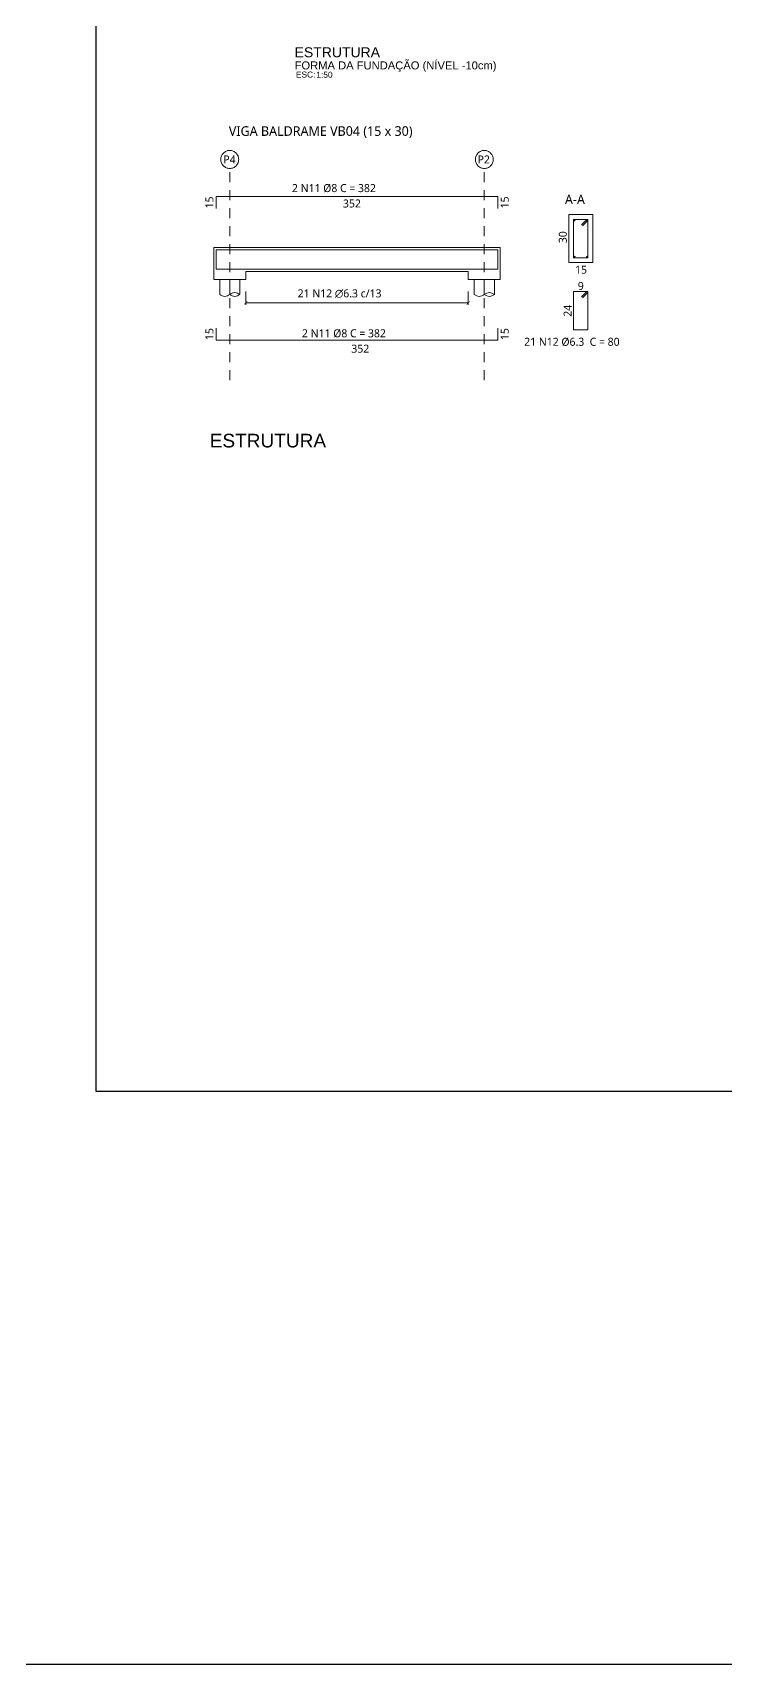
# Model space of a CAD drawing. Header units: inches. Extents: x -413 to -271, y -41 to 11.
# Drawn here: x -356.42 to -347.77, y -29.08 to -8.69 of the extents above; entities that cross this region are included whole.
import ezdxf
from ezdxf.enums import TextEntityAlignment as Align

# ---------------------------------------------------------------- set-up
doc = ezdxf.new("R2010")
doc.units = ezdxf.units.IN
doc.header["$MEASUREMENT"] = 0
doc.linetypes.add('DASHED2', pattern=[9.525, 6.35, -3.175])
doc.linetypes.add('HIDDEN2', pattern=[0.1875, 0.125, -0.0625])
doc.layers.get('0').update_dxf_attribs({"color": 8})
for name, color, linetype in [('ARQ-PIS', 1, 'Continuous'), ('ARQ-TXT-02', 2, 'Continuous'), ('ARQ-TXT-03', 3, 'Continuous'), ('ARQ-TXT-04', 4, 'Continuous'), ('ARQ-TXT-SMB', 4, 'Continuous'), ('ELE-VT3', 30, 'Continuous'), ('EST - Cotas', 152, 'Continuous')]:
    doc.layers.add(name, color=color, linetype=linetype)
for name, color, linetype, lineweight in [('DI-Textos', 7, 'Continuous', 5), ('EST- 1', 1, 'Continuous', 9), ('EST- 2', 2, 'Continuous', 9), ('EST- 253', 253, 'Continuous', 0), ('EST- 4', 4, 'Continuous', 0), ('EST- 6', 6, 'Continuous', 9)]:
    doc.layers.add(name, color=color, linetype=linetype, lineweight=lineweight)
doc.styles.add('Arial', font='ARIALUNI.ttf')
doc.styles.add('Codhab', font='')
doc.styles.get("Standard").update_dxf_attribs({"font": 'arial.ttf'})
doc.styles.get('Codhab').set_extended_font_data('Roboto')

# ---------------------------------------------------------------- blocks, each defined once
blk = doc.blocks.new('*U497')
at = {"layer": 'ARQ-TXT-02', "insert": (0.016, 0.158), "char_height": 0.075, "attachment_point": 1, "style": 'Arial'}
blk.add_mtext_dynamic_manual_height_columns('ESC:', width=0.00229, gutter_width=0.417, heights=[0], dxfattribs=at)
at = {"layer": 'ARQ-TXT-02', "style": 'Arial'}
blk.add_attdef('ESCALA', (0.271, 0.08), '', height=0.075, dxfattribs=at)
at = {"layer": 'ARQ-TXT-03', "style": 'Arial'}
blk.add_attdef('DESENHO', (0, 0.185), '', height=0.1, dxfattribs=at)
at = {"layer": 'ARQ-TXT-04', "style": 'Arial'}
blk.add_attdef('MATÉRIA', text='', height=0.125, dxfattribs=at).set_placement((0, 0.299), align=Align.BOTTOM_LEFT)
blk = doc.blocks.new('EST25')
at = {"layer": 'EST- 1', "linetype": 'DASHED2'}
blk.add_line((345.731, 13.9), (345.731, 14.088), dxfattribs=at)
at = {"layer": 'EST- 1'}
blk.add_lwpolyline([(345.606, 13.9), (345.606, 14.088), (345.856, 14.088), (345.856, 13.9, -0.375001), (345.731, 13.9)], format="xyb", dxfattribs=at)
blk.add_lwpolyline([(345.606, 13.9, 0.375001), (345.731, 13.9, 0.375001)], format="xyb", close=True, dxfattribs=at)

msp = doc.modelspace()

# ---------------------------------------------------------------- hatches: boundary and pattern name
at = {"layer": 'EST- 1'}
h = msp.add_hatch(color=256, dxfattribs=at)
h.dxf.hatch_style = 1
h.paths.add_polyline_path([(-349.6439, -11.0333, 1), (-349.6639, -11.0333, 1)])
h = msp.add_hatch(color=256, dxfattribs=at)
h.dxf.hatch_style = 1
h.paths.add_polyline_path([(-349.6439, -11.0333, 1), (-349.6639, -11.0333, 1)])
h = msp.add_hatch(color=256, dxfattribs=at)
h.dxf.hatch_style = 1
h.paths.add_polyline_path([(-349.4839, -11.0333, 1), (-349.5039, -11.0333, 1)])
h = msp.add_hatch(color=256, dxfattribs=at)
h.dxf.hatch_style = 1
h.paths.add_polyline_path([(-349.6439, -11.4933, 1), (-349.6639, -11.4933, 1)])
h = msp.add_hatch(color=256, dxfattribs=at)
h.dxf.hatch_style = 1
h.paths.add_polyline_path([(-349.4839, -11.4933, 1), (-349.5039, -11.4933, 1)])

# ---------------------------------------------------------------- linework, layer by layer
at = {"color": 0, "linetype": 'ByBlock', "const_width": 0.006}
for points in [[(-353.7385, -12.0457), (-353.7785, -12.0857)], [(-350.9985, -12.0857), (-350.9585, -12.0457)]]:
    msp.add_lwpolyline(points, dxfattribs=at)
at = {"layer": 'ARQ-PIS', "color": 4, "linetype": 'ByBlock'}
msp.add_lwpolyline([(-355.6258, -1.8439), (-317.0032, -1.8439), (-317.0032, -21.9212), (-355.6258, -21.9212)], close=True, dxfattribs=at)
at = {"layer": 'ELE-VT3', "linetype": 'ByBlock'}
msp.add_lwpolyline([(-409.0768, 11.3755), (-271.3816, 11.3755), (-271.3816, -29.078), (-409.0768, -29.078)], close=True, dxfattribs=at)
at = {"layer": 'EST - Cotas', "lineweight": 9}
for p, q in [((-353.7585, -11.9244), (-353.7585, -12.0907)), ((-350.9785, -11.9244), (-350.9785, -12.0907)), ((-353.7585, -12.0657), (-350.9885, -12.0657))]:
    msp.add_line(p, q, dxfattribs=at)
at = {"layer": 'EST- 1'}
for centre in [(-349.6539, -11.0333), (-349.6539, -11.0333), (-349.4939, -11.0333), (-349.6539, -11.4933), (-349.4939, -11.4933)]:
    msp.add_circle(centre, 0.01, dxfattribs=at)
at = {"layer": 'EST- 2'}
for p, q in [((-349.7239, -11.5633), (-349.7239, -10.9633)), ((-350.5785, -11.3744), (-354.1585, -11.3744)), ((-354.1585, -11.3744), (-354.1585, -11.7744)), ((-350.5785, -11.7744), (-350.5785, -11.3744)), ((-354.1585, -11.7744), (-353.7585, -11.7744)), ((-353.7585, -11.7744), (-353.7585, -11.6744)), ((-353.7585, -11.6744), (-350.9785, -11.6744)), ((-350.9785, -11.6744), (-350.9785, -11.7744)), ((-350.9785, -11.7744), (-350.5785, -11.7744))]:
    msp.add_line(p, q, dxfattribs=at)
msp.add_lwpolyline([(-349.7239, -11.5633), (-349.4239, -11.5633), (-349.4239, -10.9633), (-349.7239, -10.9633)], close=True, dxfattribs=at)
at = {"layer": 'EST- 253', "linetype": 'HIDDEN2'}
for p, q in [((-353.9585, -13.0342), (-353.9585, -10.3866)), ((-350.7785, -13.0342), (-350.7785, -10.3866))]:
    msp.add_line(p, q, dxfattribs=at)
at = {"layer": 'EST- 253', "linetype": 'DASHED2'}
for centre in [(-353.9585, -10.2745), (-350.7785, -10.2745)]:
    msp.add_circle(centre, 0.1121, dxfattribs=at)
at = {"layer": 'EST- 4'}
for p, q in [((-349.498, -11.0233), (-349.5649, -11.0902)), ((-349.4839, -11.0374), (-349.5508, -11.1043)), ((-350.6085, -11.4044), (-354.1285, -11.4044)), ((-354.1285, -11.4044), (-354.1285, -11.6444)), ((-350.6085, -11.4044), (-350.6085, -11.6444)), ((-350.6085, -11.6444), (-354.1285, -11.6444))]:
    msp.add_line(p, q, dxfattribs=at)
msp.add_lwpolyline([(-349.6639, -11.5033), (-349.4839, -11.5033), (-349.4839, -11.0233), (-349.6639, -11.0233)], close=True, dxfattribs=at)
at = {"layer": 'EST- 6'}
for p, q in [((-350.6085, -10.7363), (-354.1285, -10.7363)), ((-354.1285, -10.7363), (-354.1285, -10.8863)), ((-350.6085, -10.7363), (-350.6085, -10.8863)), ((-349.498, -11.9245), (-349.5649, -11.9914)), ((-349.4839, -11.9386), (-349.5508, -12.0055)), ((-354.1285, -12.5311), (-354.1285, -12.3811)), ((-350.6085, -12.5311), (-350.6085, -12.3811)), ((-350.6085, -12.5311), (-354.1285, -12.5311))]:
    msp.add_line(p, q, dxfattribs=at)
msp.add_lwpolyline([(-349.6639, -12.4045), (-349.4839, -12.4045), (-349.4839, -11.9245), (-349.6639, -11.9245)], close=True, dxfattribs=at)

# ---------------------------------------------------------------- block references
at = {"color": 6, "linetype": 'ByBlock', "xscale": -1}
for p in [(-8.2273, -25.862), (-5.0473, -25.862)]:
    msp.add_blockref('EST25', p, dxfattribs=at)
at = {"layer": 'ARQ-TXT-SMB'}
msp.add_blockref('*U497', (-353.1483, -9.3344), dxfattribs=at).add_auto_attribs({'ESCALA': '1:50', 'DESENHO': 'FORMA DA FUNDAÇÃO (NÍVEL -10cm)', 'MATÉRIA': 'ESTRUTURA'})

# ---------------------------------------------------------------- texts
at = {"layer": 'DI-Textos', "color": 4, "insert": (-354.2086, -13.7027), "char_height": 0.17029, "width": 3.844936, "attachment_point": 1}
msp.add_mtext('ESTRUTURA', dxfattribs=at)
at = {"layer": 'EST - Cotas', "lineweight": 9, "style": 'Codhab'}
for s, p in [('2 N11 %%C8 C = 382', (-353.181, -10.6824)), ('2 N11 %%C8 C = 382', (-353.0564, -12.4966)), ('21 N12 %%C6.3  C = 80', (-350.2803, -12.6026))]:
    msp.add_text(s, height=0.1, dxfattribs=at).set_placement(p)
at = {"layer": 'EST - Cotas', "linetype": 'Continuous', "style": 'Codhab'}
for s, p in [('15', (-354.1629, -10.8863)), ('15', (-350.4741, -10.8863)), ('30', (-349.7484, -11.3204)), ('24', (-349.6884, -12.2395)), ('15', (-354.1629, -12.5311)), ('15', (-350.4741, -12.5311))]:
    msp.add_text(s, height=0.1, rotation=90, dxfattribs=at).set_placement(p)
for s, p in [('352', (-352.544, -10.8746)), ('15', (-349.6453, -11.7016)), ('9', (-349.6107, -11.9063)), ('352', (-352.4394, -12.6889))]:
    msp.add_text(s, height=0.1, dxfattribs=at).set_placement(p)
at = {"layer": 'EST - Cotas', "style": 'Codhab'}
msp.add_text('21 N12 ∅6.3 c/13', height=0.1, dxfattribs=at).set_placement((-353.11, -11.9979))
at = {"layer": 'EST- 2', "style": 'Codhab'}
msp.add_text('VIGA BALDRAME VB04 (15 x 30)', height=0.12, dxfattribs=at).set_placement((-353.97, -9.9795))
at = {"layer": 'EST- 2', "linetype": 'Continuous', "style": 'Codhab'}
msp.add_text('A-A', height=0.12, dxfattribs=at).set_placement((-349.7717, -10.8331))
at = {"layer": 'EST- 253', "linetype": 'DASHED2', "style": 'Codhab'}
for s, p in [('P4', (-354.0379, -10.3249)), ('P2', (-350.8623, -10.3249))]:
    msp.add_text(s, height=0.1, dxfattribs=at).set_placement(p)

doc.saveas('drawing.dxf')
